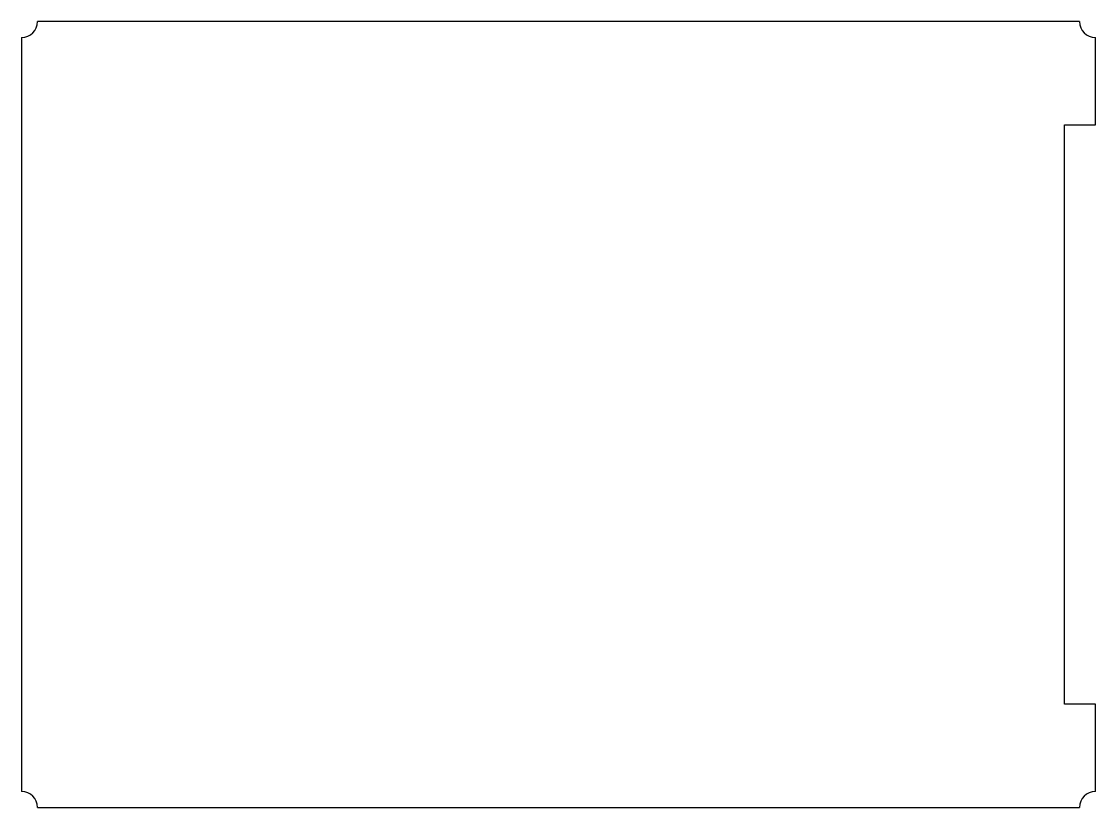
# Model space of a CAD drawing. Header units: millimetres. Extents: x -49 to 54, y -38 to 38.
import ezdxf

# ---------------------------------------------------------------- set-up
doc = ezdxf.new("R2010")
doc.units = ezdxf.units.MM

msp = doc.modelspace()

# ---------------------------------------------------------------- linework, layer by layer
for points in [[(52.85, 38), (-47.85, 38)], [(-49.4, 36.45), (-49.4, -36.45)], [(54.4, -36.45), (54.4, -28), (51.4, -28), (51.4, 28), (54.4, 28), (54.4, 36.45)], [(-47.85, -38), (52.85, -38)]]:
    msp.add_lwpolyline(points)
for centre, start, end in [((-49.4, 38), 270, 0), ((54.4, 38), 180, 270), ((-49.4, -38), 0, 90), ((54.4, -38), 90, 180)]:
    msp.add_arc(centre, 1.55, start, end)

doc.saveas('drawing.dxf')
